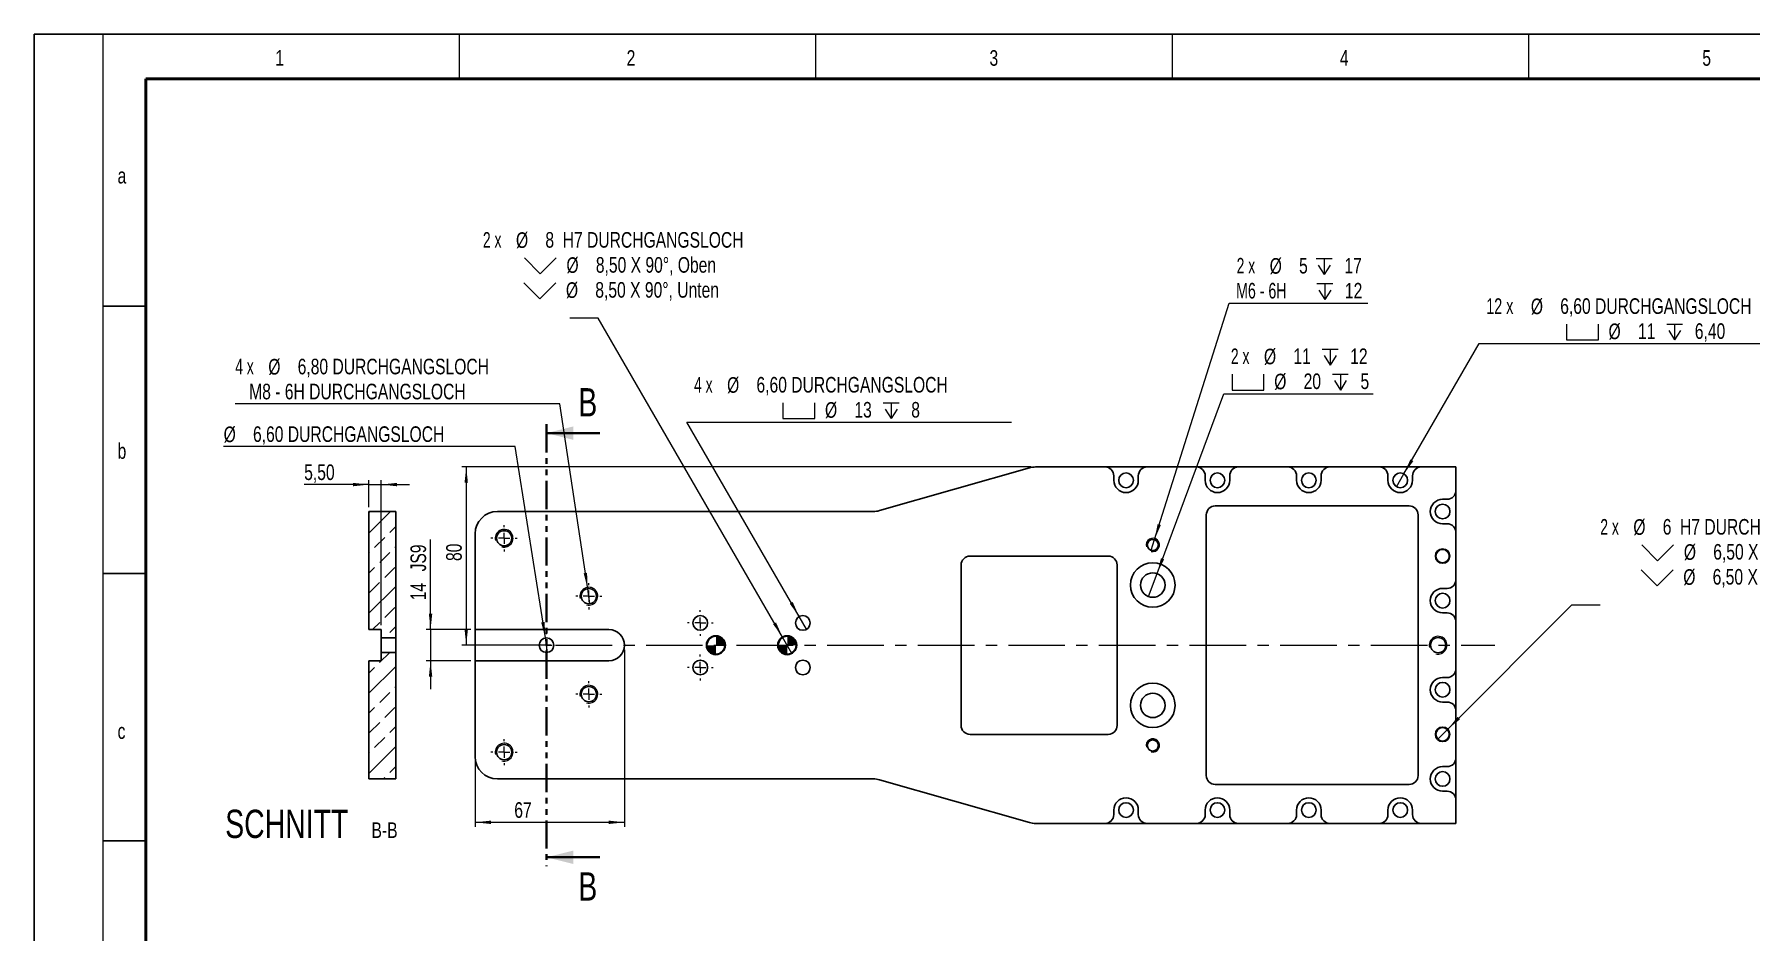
# Model space of a CAD drawing. Header units: millimetres. Extents: x 0 to 594, y 0 to 421.
# Drawn here: x 0 to 385, y 219.1 to 420.5 of the extents above; entities that cross this region are included whole.
import ezdxf

# ---------------------------------------------------------------- set-up
doc = ezdxf.new("R2010")
doc.units = ezdxf.units.MM
doc.linetypes.add('CENTERX2', pattern=[20.32, 12.7, -2.54, 2.54, -2.54])
doc.linetypes.add('PHANTOM', pattern=[12.7, 6.35, -1.27, 1.27, -1.27, 1.27, -1.27])
doc.styles.add('SLDTEXTSTYLE1', font='TXT', dxfattribs={"width": 0.75})
doc.styles.add('SLDTEXTSTYLE2', font='TXT', dxfattribs={"width": 0.678571})
doc.styles.add('SLDTEXTSTYLE4', font='TXT', dxfattribs={"width": 0.666667})
doc.styles.add('SLDTEXTSTYLE5', font='TXT', dxfattribs={"width": 0.6875})
doc.dimstyles.new('SLDDIMSTYLE0', dxfattribs={"dimtxt": 3.5, "dimasz": 3.556, "dimexe": 0, "dimexo": 0.0625, "dimgap": 0.875, "dimtad": 0, "dimtih": 1, "dimtoh": 1, "dimdec": 6, "dimlfac": 2, "dimrnd": 1e-09, "dimzin": 12, "dimdsep": 46, "dimtxsty": 'SLDTEXTSTYLE1', "dimblk1": 'NONE', "dimsah": 1, "dimcen": 0, "dimadec": 0, "dimazin": 3, "dimtfac": 1, "dimtdec": 3, "dimtmove": 0, "dimatfit": 3, "dimldrblk": 'NONE', "dimfxl": 1, "dimfrac": 2, "dimtolj": 1, "dimarcsym": 0})
doc.dimstyles.new('SLDDIMSTYLE1', dxfattribs={"dimtxt": 3.5, "dimasz": 3.556, "dimexe": 0, "dimexo": 0.0625, "dimgap": 0.875, "dimtad": 0, "dimtih": 1, "dimtoh": 1, "dimlfac": 2, "dimrnd": 1e-09, "dimzin": 4, "dimdsep": 46, "dimtxsty": 'SLDTEXTSTYLE1', "dimblk1": 'NONE', "dimsah": 1, "dimcen": 0, "dimadec": 0, "dimazin": 1, "dimtfac": 1, "dimtdec": 3, "dimtmove": 0, "dimatfit": 3, "dimldrblk": 'NONE', "dimfxl": 1, "dimfrac": 2, "dimtolj": 1, "dimtzin": 12, "dimarcsym": 0})
doc.dimstyles.new('SLDDIMSTYLE2', dxfattribs={"dimtxt": 3.5, "dimasz": 3.556, "dimexe": 0, "dimexo": 0.0625, "dimgap": 0.875, "dimtad": 0, "dimtih": 1, "dimtoh": 1, "dimdec": 6, "dimlfac": 2, "dimrnd": 1e-09, "dimzin": 12, "dimdsep": 46, "dimtxsty": 'SLDTEXTSTYLE1', "dimblk1": 'NONE', "dimsah": 1, "dimcen": 0, "dimadec": 0, "dimazin": 3, "dimtfac": 1, "dimtdec": 3, "dimtmove": 0, "dimatfit": 3, "dimldrblk": 'NONE', "dimfxl": 1, "dimfrac": 2, "dimtolj": 1, "dimtzin": 12, "dimarcsym": 0})
doc.dimstyles.new('SLDDIMSTYLE3', dxfattribs={"dimtxt": 3.5, "dimasz": 3.556, "dimexe": 0, "dimexo": 0.0625, "dimgap": 0.875, "dimtad": 0, "dimtih": 1, "dimtoh": 1, "dimdec": 6, "dimlfac": 2, "dimrnd": 1e-09, "dimzin": 12, "dimdsep": 46, "dimtxsty": 'SLDTEXTSTYLE1', "dimblk1": 'NONE', "dimsah": 1, "dimcen": 0, "dimadec": 0, "dimazin": 3, "dimtfac": 1, "dimtdec": 3, "dimtmove": 0, "dimatfit": 3, "dimldrblk": 'NONE', "dimfxl": 1, "dimfrac": 2, "dimtolj": 1, "dimarcsym": 0})
doc.dimstyles.new('SLDDIMSTYLE4', dxfattribs={"dimtxt": 3.5, "dimasz": 3.556, "dimexe": 0, "dimexo": 0.0625, "dimgap": 0.875, "dimtad": 1, "dimlfac": 2, "dimrnd": 1e-09, "dimzin": 12, "dimdsep": 46, "dimtxsty": 'SLDTEXTSTYLE1', "dimsah": 1, "dimcen": 0.09, "dimadec": 0, "dimazin": 3, "dimtfac": 1, "dimtdec": 3, "dimtmove": 0, "dimatfit": 0, "dimfxl": 1, "dimfrac": 2, "dimtolj": 1, "dimarcsym": 0})
doc.dimstyles.new('SLDDIMSTYLE5', dxfattribs={"dimtxt": 3.5, "dimasz": 3.556, "dimexe": 0, "dimexo": 0.0625, "dimgap": 0.875, "dimtad": 1, "dimlfac": 2, "dimrnd": 1e-09, "dimzin": 12, "dimdsep": 46, "dimtxsty": 'SLDTEXTSTYLE1', "dimsah": 1, "dimcen": 0.09, "dimadec": 0, "dimazin": 3, "dimtfac": 1, "dimtdec": 3, "dimtofl": 0, "dimtmove": 0, "dimatfit": 3, "dimfxl": 1, "dimfrac": 2, "dimtolj": 1, "dimtzin": 12, "dimarcsym": 0})
doc.dimstyles.new('SLDDIMSTYLE7', dxfattribs={"dimtxt": 3.5, "dimasz": 3.556, "dimexe": 0, "dimexo": 0.0625, "dimgap": 0.875, "dimtad": 1, "dimlfac": 2, "dimrnd": 1e-09, "dimzin": 12, "dimdsep": 46, "dimtxsty": 'SLDTEXTSTYLE1', "dimsah": 1, "dimcen": 0.09, "dimadec": 0, "dimazin": 3, "dimtfac": 1, "dimtdec": 3, "dimtmove": 0, "dimatfit": 0, "dimfxl": 1, "dimfrac": 2, "dimtolj": 1, "dimtzin": 12, "dimarcsym": 0})
pattern_1 = [(45, (0, 0), (-8.98026, 8.98026), []), (45, (4.49, 0), (-8.98026, 8.98026), [3.175, -1.5875]), (45, (8.98, 0), (-8.98026, 8.98026), [3.175, -1.5875]), (45, (13.47, 0), (-8.98026, 8.98026), [3.175, -1.5875])]

# ---------------------------------------------------------------- blocks, each defined once
blk = doc.blocks.new('SW_SYMBOL_HOLE_SINK')
at = {"color": 0, "linetype": 'Continuous', "lineweight": 18}
for p, q in [((0, 875), (800, 75)), ((800, 75), (1600, 875))]:
    blk.add_line(p, q, dxfattribs=at)
blk = doc.blocks.new('_D')
at = {"color": 7, "linetype": 'Continuous', "lineweight": 0}
for p, q in [((317.03, 264.56), (344.91, 292.45)), ((344.91, 292.45), (351.26, 292.45)), ((314.73, 262.26), (317.03, 264.56))]:
    blk.add_line(p, q, dxfattribs=at)
at = {"color": 7, "linetype": 'Continuous', "lineweight": 18}
blk.add_solid([(317.03, 264.56), (319.82, 266.81), (319.28, 267.35)], dxfattribs=at)
at = {"color": 7, "linetype": 'Continuous', "lineweight": 18, "xscale": 0.0044707031, "yscale": 0.0044707031, "zscale": 0.0044707031}
for p in [(360.55, 302.04), (360.43, 296.43)]:
    blk.add_blockref('SW_SYMBOL_HOLE_SINK', p, dxfattribs=at)
at = {"color": 7, "linetype": 'Continuous', "lineweight": 18, "char_height": 3.5, "attachment_point": 1}
for s, insert, style in [('2 x', (351.26, 311.73), 'SLDTEXTSTYLE4'), ('%%c', (358.67, 311.68), 'SLDTEXTSTYLE1'), ('6', (365.26, 311.73), 'SLDTEXTSTYLE1'), ('H7 DURCHGANGSLOCH', (369.14, 311.73), 'SLDTEXTSTYLE1'), ('%%c', (370, 306.07), 'SLDTEXTSTYLE1'), ('6,50 X 90°, Oben', (376.59, 306.12), 'SLDTEXTSTYLE1'), ('%%c', (369.87, 300.46), 'SLDTEXTSTYLE1'), ('6,50 X 90°, Unten', (376.46, 300.51), 'SLDTEXTSTYLE1')]:
    blk.add_mtext(s, dxfattribs=dict(at, insert=insert, style=style))
blk = doc.blocks.new('_None')
blk = doc.blocks.new('SW_SYMBOL_HOLE_SPOT')
at = {"color": 0, "linetype": 'Continuous', "lineweight": 18}
for p, q in [((0, 875), (0, 75)), ((1600, 75), (1600, 875)), ((0, 75), (1600, 75))]:
    blk.add_line(p, q, dxfattribs=at)
blk = doc.blocks.new('SW_SYMBOL_HOLE_DEPTH')
at = {"color": 0, "linetype": 'Continuous', "lineweight": 18}
for p, q in [((0, 875), (800, 875)), ((400, 875), (400, 75)), ((100, 555), (400, 75)), ((700, 555), (400, 75))]:
    blk.add_line(p, q, dxfattribs=at)
blk = doc.blocks.new('_D_1')
at = {"color": 7, "linetype": 'Continuous', "lineweight": 0}
for p, q in [((307.21, 321.84), (324.09, 351.08)), ((324.09, 351.08), (399.49, 351.08)), ((305.56, 318.98), (307.21, 321.84))]:
    blk.add_line(p, q, dxfattribs=at)
at = {"color": 7, "linetype": 'Continuous', "lineweight": 18}
blk.add_solid([(307.21, 321.84), (309.32, 324.73), (308.66, 325.11)], dxfattribs=at)
at = {"color": 7, "linetype": 'Continuous', "lineweight": 18, "xscale": 0.0044707031, "yscale": 0.0044707031, "zscale": 0.0044707031}
for name, p in [('SW_SYMBOL_HOLE_SPOT', (343.67, 351.57)), ('SW_SYMBOL_HOLE_DEPTH', (366.15, 351.57))]:
    blk.add_blockref(name, p, dxfattribs=at)
at = {"color": 7, "linetype": 'Continuous', "lineweight": 18, "char_height": 3.5, "attachment_point": 1}
for s, insert, style in [('12 x', (325.68, 361.26), 'SLDTEXTSTYLE5'), ('%%c', (335.68, 361.2), 'SLDTEXTSTYLE1'), ('6,60 DURCHGANGSLOCH', (342.27, 361.26), 'SLDTEXTSTYLE1'), ('%%c', (353.11, 355.59), 'SLDTEXTSTYLE1'), ('11', (359.71, 355.65), 'SLDTEXTSTYLE1'), ('6,40', (372.46, 355.65), 'SLDTEXTSTYLE1')]:
    blk.add_mtext(s, dxfattribs=dict(at, insert=insert, style=style))
blk = doc.blocks.new('_D_2')
at = {"color": 7, "linetype": 'Continuous', "lineweight": 0}
for p, q in [((251.26, 307.1), (268, 360.16)), ((268, 360.16), (299.13, 360.16)), ((250.51, 304.72), (251.26, 307.1))]:
    blk.add_line(p, q, dxfattribs=at)
at = {"color": 7, "linetype": 'Continuous', "lineweight": 18}
blk.add_solid([(251.26, 307.1), (252.69, 310.38), (251.97, 310.61)], dxfattribs=at)
at = {"color": 7, "linetype": 'Continuous', "lineweight": 18, "xscale": 0.0044707031, "yscale": 0.0044707031, "zscale": 0.0044707031}
for p in [(287.55, 366.25), (287.66, 360.64)]:
    blk.add_blockref('SW_SYMBOL_HOLE_DEPTH', p, dxfattribs=at)
at = {"color": 7, "linetype": 'Continuous', "lineweight": 18, "char_height": 3.5, "attachment_point": 1}
for s, insert, style in [('2 x', (269.69, 370.33), 'SLDTEXTSTYLE4'), ('%%c', (277.1, 370.28), 'SLDTEXTSTYLE1'), ('5', (283.69, 370.33), 'SLDTEXTSTYLE1'), ('17', (293.87, 370.33), 'SLDTEXTSTYLE1'), ('M6 - 6H', (269.58, 364.72), 'SLDTEXTSTYLE2'), ('12', (293.97, 364.72), 'SLDTEXTSTYLE1')]:
    blk.add_mtext(s, dxfattribs=dict(at, insert=insert, style=style))
blk = doc.blocks.new('_D_3')
at = {"color": 7, "linetype": 'Continuous', "lineweight": 0}
for p, q in [((251.84, 299.49), (266.81, 339.83)), ((266.81, 339.83), (300.31, 339.83)), ((249.93, 294.33), (251.84, 299.49))]:
    blk.add_line(p, q, dxfattribs=at)
at = {"color": 7, "linetype": 'Continuous', "lineweight": 18}
blk.add_solid([(251.84, 299.49), (253.43, 302.69), (252.72, 302.96)], dxfattribs=at)
at = {"color": 7, "linetype": 'Continuous', "lineweight": 18, "xscale": 0.0044707031, "yscale": 0.0044707031, "zscale": 0.0044707031}
for name, p in [('SW_SYMBOL_HOLE_DEPTH', (288.85, 345.93)), ('SW_SYMBOL_HOLE_SPOT', (268.67, 340.32)), ('SW_SYMBOL_HOLE_DEPTH', (291.16, 340.32))]:
    blk.add_blockref(name, p, dxfattribs=at)
at = {"color": 7, "linetype": 'Continuous', "lineweight": 18, "char_height": 3.5, "attachment_point": 1}
for s, insert, style in [('2 x', (268.4, 350.01), 'SLDTEXTSTYLE4'), ('%%c', (275.81, 349.95), 'SLDTEXTSTYLE1'), ('11', (282.4, 350.01), 'SLDTEXTSTYLE1'), ('12', (295.16, 350.01), 'SLDTEXTSTYLE1'), ('%%c', (278.12, 344.34), 'SLDTEXTSTYLE1'), ('20', (284.71, 344.4), 'SLDTEXTSTYLE1'), ('5', (297.47, 344.4), 'SLDTEXTSTYLE1')]:
    blk.add_mtext(s, dxfattribs=dict(at, insert=insert, style=style))
blk = doc.blocks.new('_D_4')
at = {"color": 7, "linetype": 'Continuous', "lineweight": 0}
for p, q in [((171.56, 289.84), (146.39, 333.44)), ((146.39, 333.44), (219.2, 333.44)), ((173.21, 286.98), (171.56, 289.84))]:
    blk.add_line(p, q, dxfattribs=at)
at = {"color": 7, "linetype": 'Continuous', "lineweight": 18}
blk.add_solid([(171.56, 289.84), (170.11, 293.11), (169.45, 292.73)], dxfattribs=at)
at = {"color": 7, "linetype": 'Continuous', "lineweight": 18, "xscale": 0.0044707031, "yscale": 0.0044707031, "zscale": 0.0044707031}
for name, p in [('SW_SYMBOL_HOLE_SPOT', (167.91, 333.92)), ('SW_SYMBOL_HOLE_DEPTH', (190.39, 333.92))]:
    blk.add_blockref(name, p, dxfattribs=at)
at = {"color": 7, "linetype": 'Continuous', "lineweight": 18, "char_height": 3.5, "attachment_point": 1}
for s, insert, style in [('4 x', (147.98, 343.61), 'SLDTEXTSTYLE4'), ('%%c', (155.39, 343.56), 'SLDTEXTSTYLE1'), ('6,60 DURCHGANGSLOCH', (161.98, 343.61), 'SLDTEXTSTYLE1'), ('%%c', (177.35, 337.95), 'SLDTEXTSTYLE1'), ('13', (183.94, 338), 'SLDTEXTSTYLE1'), ('8', (196.7, 338), 'SLDTEXTSTYLE1')]:
    blk.add_mtext(s, dxfattribs=dict(at, insert=insert, style=style))
blk = doc.blocks.new('_D_5')
at = {"color": 7, "linetype": 'Continuous', "lineweight": 0}
for p, q in [((126.44, 356.83), (120.09, 356.83)), ((167.82, 285.25), (126.44, 356.83)), ((169.95, 281.57), (167.82, 285.25))]:
    blk.add_line(p, q, dxfattribs=at)
at = {"color": 7, "linetype": 'Continuous', "lineweight": 18}
blk.add_solid([(167.82, 285.25), (166.37, 288.52), (165.71, 288.14)], dxfattribs=at)
at = {"color": 7, "linetype": 'Continuous', "lineweight": 18, "xscale": 0.0044707031, "yscale": 0.0044707031, "zscale": 0.0044707031}
for p in [(109.92, 366.43), (109.8, 360.82)]:
    blk.add_blockref('SW_SYMBOL_HOLE_SINK', p, dxfattribs=at)
at = {"color": 7, "linetype": 'Continuous', "lineweight": 18, "char_height": 3.5, "attachment_point": 1}
for s, insert, style in [('2 x', (100.62, 376.12), 'SLDTEXTSTYLE4'), ('%%c', (108.04, 376.07), 'SLDTEXTSTYLE1'), ('8', (114.63, 376.12), 'SLDTEXTSTYLE1'), ('H7 DURCHGANGSLOCH', (118.51, 376.12), 'SLDTEXTSTYLE1'), ('%%c', (119.36, 370.46), 'SLDTEXTSTYLE1'), ('8,50 X 90°, Oben', (125.95, 370.51), 'SLDTEXTSTYLE1'), ('%%c', (119.24, 364.85), 'SLDTEXTSTYLE1'), ('8,50 X 90°, Unten', (125.83, 364.9), 'SLDTEXTSTYLE1')]:
    blk.add_mtext(s, dxfattribs=dict(at, insert=insert, style=style))
blk = doc.blocks.new('_D_6')
at = {"color": 7, "linetype": 'Continuous', "lineweight": 0}
for p, q in [((107.86, 327.97), (42.46, 327.97)), ((114.63, 285.04), (107.86, 327.97)), ((115.14, 281.78), (114.63, 285.04))]:
    blk.add_line(p, q, dxfattribs=at)
at = {"color": 7, "linetype": 'Continuous', "lineweight": 18}
blk.add_solid([(114.63, 285.04), (114.45, 288.61), (113.7, 288.5)], dxfattribs=at)
at = {"color": 7, "linetype": 'Continuous', "lineweight": 18, "char_height": 3.5, "attachment_point": 1, "style": 'SLDTEXTSTYLE1'}
for s, insert in [('%%c', (42.46, 332.48)), ('6,60 DURCHGANGSLOCH', (49.05, 332.53))]:
    blk.add_mtext(s, dxfattribs=dict(at, insert=insert))
blk = doc.blocks.new('_D_7')
at = {"color": 7, "linetype": 'Continuous', "lineweight": 0}
for p, q in [((117.87, 337.58), (45.06, 337.58)), ((124.13, 296.09), (117.87, 337.58)), ((124.64, 292.73), (124.13, 296.09))]:
    blk.add_line(p, q, dxfattribs=at)
at = {"color": 7, "linetype": 'Continuous', "lineweight": 18}
blk.add_solid([(124.13, 296.09), (123.98, 299.67), (123.22, 299.55)], dxfattribs=at)
at = {"color": 7, "linetype": 'Continuous', "lineweight": 18, "char_height": 3.5, "attachment_point": 1}
for s, insert, style in [('4 x', (45.06, 347.7), 'SLDTEXTSTYLE4'), ('%%c', (52.48, 347.65), 'SLDTEXTSTYLE1'), ('6,80 DURCHGANGSLOCH', (59.07, 347.7), 'SLDTEXTSTYLE1'), ('M8 - 6H DURCHGANGSLOCH', (48.19, 342.09), 'SLDTEXTSTYLE1')]:
    blk.add_mtext(s, dxfattribs=dict(at, insert=insert, style=style))
blk = doc.blocks.new('_D_8')
at = {"color": 7, "linetype": 'Continuous', "lineweight": 0}
for p, q in [((88.88, 286.91), (88.88, 307.11)), ((97.88, 286.91), (87.88, 286.91)), ((88.88, 286.91), (88.88, 279.91)), ((97.88, 279.91), (87.88, 279.91)), ((88.88, 279.91), (88.88, 273.56))]:
    blk.add_line(p, q, dxfattribs=at)
at = {"color": 7, "linetype": 'Continuous', "lineweight": 18}
for points in [[(88.88, 286.91), (89.26, 290.47), (88.5, 290.47)], [(88.88, 279.91), (88.5, 276.36), (89.26, 276.36)]]:
    blk.add_solid(points, dxfattribs=at)
at = {"color": 7, "linetype": 'Continuous', "lineweight": 18, "char_height": 3.5, "attachment_point": 1, "rotation": 90, "style": 'SLDTEXTSTYLE1'}
for s, insert in [('JS9', (84.37, 299.97)), ('14', (84.37, 293.49))]:
    blk.add_mtext(s, dxfattribs=dict(at, insert=insert))
blk = doc.blocks.new('_D_9')
at = {"color": 7, "linetype": 'Continuous', "lineweight": 0}
for p, q in [((223.58, 323.41), (95.88, 323.41)), ((96.88, 323.41), (96.88, 283.41)), ((115.88, 283.41), (95.88, 283.41))]:
    blk.add_line(p, q, dxfattribs=at)
at = {"color": 7, "linetype": 'Continuous', "lineweight": 18}
for points in [[(96.88, 323.41), (96.5, 319.86), (97.26, 319.86)], [(96.88, 283.41), (97.26, 286.97), (96.5, 286.97)]]:
    blk.add_solid(points, dxfattribs=at)
at = {"color": 7, "linetype": 'Continuous', "lineweight": 18, "insert": (92.37, 302.31), "char_height": 3.5, "attachment_point": 1, "rotation": 90, "style": 'SLDTEXTSTYLE1'}
blk.add_mtext('80', dxfattribs=at)
blk = doc.blocks.new('_D_10')
at = {"color": 7, "linetype": 'Continuous', "lineweight": 0}
for p, q in [((132.38, 282.41), (132.38, 242.67)), ((98.88, 257.41), (98.88, 242.67)), ((98.88, 243.67), (132.38, 243.67))]:
    blk.add_line(p, q, dxfattribs=at)
at = {"color": 7, "linetype": 'Continuous', "lineweight": 18}
for points in [[(98.88, 243.67), (102.44, 243.29), (102.44, 244.05)], [(132.38, 243.67), (128.83, 244.05), (128.83, 243.29)]]:
    blk.add_solid(points, dxfattribs=at)
at = {"color": 7, "linetype": 'Continuous', "lineweight": 18, "insert": (107.66, 248.18), "char_height": 3.5, "attachment_point": 1, "style": 'SLDTEXTSTYLE1'}
blk.add_mtext('67', dxfattribs=at)
blk = doc.blocks.new('SW_CENTERMARKSYMBOL_0')
at = {"color": 0, "linetype": 'Continuous', "lineweight": 18}
for p, q in [((-2.5, 0), (-2.9, 0)), ((0, 0), (-1.25, 0)), ((0, 2.5), (0, 2.9)), ((0, 0), (0, 1.25)), ((0, 0), (0, -1.25)), ((0, 0), (1.25, 0)), ((2.5, 0), (2.9, 0)), ((0, -2.5), (0, -2.9))]:
    blk.add_line(p, q, dxfattribs=at)
blk = doc.blocks.new('SW_CENTERMARKSYMBOL_1')
at = {"color": 0, "linetype": 'Continuous', "lineweight": 18}
for p, q in [((-2.5, 0), (-2.95, 0)), ((0, 0), (-1.25, 0)), ((0, 2.5), (0, 2.95)), ((0, 0), (0, 1.25)), ((0, 0), (0, -1.25)), ((0, 0), (1.25, 0)), ((2.5, 0), (2.95, 0)), ((0, -2.5), (0, -2.95))]:
    blk.add_line(p, q, dxfattribs=at)
blk = doc.blocks.new('SW_CENTERMARKSYMBOL_2')
at = {"color": 0, "linetype": 'Continuous', "lineweight": 18}
for p, q in [((-2.5, 0), (-2.95, 0)), ((0, 0), (-1.25, 0)), ((0, 2.5), (0, 2.95)), ((0, 0), (0, 1.25)), ((0, 0), (0, -1.25)), ((0, 0), (1.25, 0)), ((2.5, 0), (2.95, 0)), ((0, -2.5), (0, -2.95))]:
    blk.add_line(p, q, dxfattribs=at)
blk = doc.blocks.new('SW_CENTERMARKSYMBOL_3')
at = {"color": 0, "linetype": 'Continuous', "lineweight": 18}
for p, q in [((-2.5, 0), (-2.95, 0)), ((0, 0), (-1.25, 0)), ((0, 2.5), (0, 2.95)), ((0, 0), (0, 1.25)), ((0, 0), (0, -1.25)), ((0, 0), (1.25, 0)), ((2.5, 0), (2.95, 0)), ((0, -2.5), (0, -2.95))]:
    blk.add_line(p, q, dxfattribs=at)
blk = doc.blocks.new('SW_CENTERMARKSYMBOL_4')
at = {"color": 0, "linetype": 'Continuous', "lineweight": 18}
for p, q in [((-2.5, 0), (-2.95, 0)), ((0, 0), (-1.25, 0)), ((0, 2.5), (0, 2.95)), ((0, 0), (0, 1.25)), ((0, 0), (0, -1.25)), ((0, 0), (1.25, 0)), ((2.5, 0), (2.95, 0)), ((0, -2.5), (0, -2.95))]:
    blk.add_line(p, q, dxfattribs=at)
blk = doc.blocks.new('SW_CENTERMARKSYMBOL_5')
at = {"color": 0, "linetype": 'Continuous', "lineweight": 18}
for p, q in [((-2.5, 0), (-2.9, 0)), ((0, 0), (-1.25, 0)), ((0, 2.5), (0, 2.9)), ((0, 0), (0, 1.25)), ((0, 0), (0, -1.25)), ((0, 0), (1.25, 0)), ((2.5, 0), (2.9, 0)), ((0, -2.5), (0, -2.9))]:
    blk.add_line(p, q, dxfattribs=at)
blk = doc.blocks.new('SW_CENTERMARKSYMBOL_6')
at = {"color": 0, "linetype": 'Continuous', "lineweight": 18}
for p, q in [((-2.5, 0), (-2.9, 0)), ((0, 0), (-1.25, 0)), ((0, 2.5), (0, 2.9)), ((0, 0), (0, 1.25)), ((0, 0), (0, -1.25)), ((0, 0), (1.25, 0)), ((2.5, 0), (2.9, 0)), ((0, -2.5), (0, -2.9))]:
    blk.add_line(p, q, dxfattribs=at)
blk = doc.blocks.new('SW_DOWELSYMBOL_0')
at = {"linetype": 'Continuous', "lineweight": 0}
h = blk.add_hatch(color=0, dxfattribs=at)
edge = h.paths.add_edge_path(flags=0)
edge.add_arc((0, 0), 2.12, 180, 270)
edge.add_line((0, -2.12), (0, 0))
edge.add_line((0, 0), (-2.12, 0))
h = blk.add_hatch(color=0, dxfattribs=at)
edge = h.paths.add_edge_path(flags=0)
edge.add_arc((0, 0), 2.12, 0, 90)
edge.add_line((0, 2.12), (0, 0))
edge.add_line((0, 0), (2.12, 0))
at = {"color": 0, "linetype": 'Continuous', "lineweight": 0}
blk.add_circle((0, 0), 2.12, dxfattribs=at)
blk = doc.blocks.new('SW_DOWELSYMBOL_1')
at = {"linetype": 'Continuous', "lineweight": 0}
h = blk.add_hatch(color=0, dxfattribs=at)
edge = h.paths.add_edge_path(flags=0)
edge.add_arc((0, 0), 2.12, 180, 270)
edge.add_line((0, -2.12), (0, 0))
edge.add_line((0, 0), (-2.12, 0))
h = blk.add_hatch(color=0, dxfattribs=at)
edge = h.paths.add_edge_path(flags=0)
edge.add_arc((0, 0), 2.12, 0, 90)
edge.add_line((0, 2.12), (0, 0))
edge.add_line((0, 0), (2.12, 0))
at = {"color": 0, "linetype": 'Continuous', "lineweight": 0}
blk.add_circle((0, 0), 2.12, dxfattribs=at)
blk = doc.blocks.new('_D_55')
at = {"color": 7, "linetype": 'Continuous', "lineweight": 0}
for p, q in [((75.05, 314.41), (75.05, 320.46)), ((77.8, 287.91), (77.8, 320.46)), ((75.05, 319.46), (60.53, 319.46)), ((75.05, 319.46), (77.8, 319.46)), ((77.8, 319.46), (84.15, 319.46))]:
    blk.add_line(p, q, dxfattribs=at)
at = {"color": 7, "linetype": 'Continuous', "lineweight": 18}
for points in [[(75.05, 319.46), (71.5, 319.84), (71.5, 319.08)], [(77.8, 319.46), (81.36, 319.08), (81.36, 319.84)]]:
    blk.add_solid(points, dxfattribs=at)
at = {"color": 7, "linetype": 'Continuous', "lineweight": 18, "insert": (60.53, 323.98), "char_height": 3.5, "attachment_point": 1, "style": 'SLDTEXTSTYLE1'}
blk.add_mtext('5,50', dxfattribs=at)
blk = doc.blocks.new('SW_NOTE_0_7')
at = {"color": 0, "linetype": 'Continuous', "lineweight": 0, "attachment_point": 2, "style": 'SLDTEXTSTYLE1'}
for s, insert, char_height in [('SCHNITT', (16.07, 8.19), 6.35), ('B-B', (38.01, 5.35), 3.5)]:
    blk.add_mtext(s, dxfattribs=dict(at, insert=insert, char_height=char_height))

msp = doc.modelspace()

# ---------------------------------------------------------------- hatches: boundary and pattern name
at = {"linetype": 'Continuous', "lineweight": 18}
h = msp.add_hatch(dxfattribs=at)
h.set_pattern_fill('DIN 201 Leichtmetall und Aluminiumlegierung', style=0, pattern_type=2)
h.set_pattern_definition(pattern_1)
h.paths.add_polyline_path([(75.05194437, 313.41247116), (75.05194437, 286.91247116), (77.80194437, 286.91247116), (77.80194437, 285.06247116), (81.05194437, 285.06247116), (81.05194437, 313.41247116)], flags=0)
h = msp.add_hatch(dxfattribs=at)
h.set_pattern_fill('DIN 201 Leichtmetall und Aluminiumlegierung', style=0, pattern_type=2)
h.set_pattern_definition(pattern_1)
h.paths.add_polyline_path([(77.80194437, 281.76247116), (77.80194437, 279.91247116), (75.05194437, 279.91247116), (75.05194437, 253.41247116), (81.05194437, 253.41247116), (81.05194437, 281.76247116)], flags=0)

# ---------------------------------------------------------------- linework, layer by layer
at = {"color": 7, "linetype": 'Continuous', "lineweight": 25}
for p, q in [((0.00016781, 0.00007943), (0.00016781, 420.50007943)), ((0.00016781, 420.50007943), (593.9620406, 420.50007943)), ((15.3346271, 359.50007943), (25.00016781, 359.50007943)), ((240.13334413, 323.41247116), (224.58361885, 323.41247116)), ((249.63334413, 323.41247116), (240.13334413, 323.41247116)), ((260.63334413, 323.41247116), (249.63334413, 323.41247116)), ((270.13334413, 323.41247116), (260.63334413, 323.41247116)), ((281.13334413, 323.41247116), (270.13334413, 323.41247116)), ((290.63334413, 323.41247116), (281.13334413, 323.41247116)), ((301.63334413, 323.41247116), (290.63334413, 323.41247116)), ((311.13334413, 323.41247116), (301.63334413, 323.41247116)), ((318.88334413, 323.41247116), (311.13334413, 323.41247116)), ((318.88334413, 318.16247116), (318.88334413, 323.41247116)), ((223.21001321, 323.2200909), (189.55667504, 313.60485142)), ((242.13334413, 321.41247116), (242.13334413, 320.41247116)), ((247.63334413, 320.41247116), (247.63334413, 321.41247116)), ((262.63334413, 321.41247116), (262.63334413, 320.41247116)), ((268.13334413, 320.41247116), (268.13334413, 321.41247116)), ((283.13334413, 321.41247116), (283.13334413, 320.41247116)), ((288.63334413, 320.41247116), (288.63334413, 321.41247116)), ((303.63334413, 321.41247116), (303.63334413, 320.41247116)), ((309.13334413, 320.41247116), (309.13334413, 321.41247116)), ((316.88334413, 316.16247116), (315.88334413, 316.16247116)), ((318.88334413, 308.66247116), (318.88334413, 318.16247116)), ((75.05194437, 313.41247116), (75.05194437, 286.91247116)), ((81.05194437, 313.41247116), (75.05194437, 313.41247116)), ((81.05194437, 313.41247116), (81.05194437, 285.06247116)), ((188.1830694, 313.41247116), (103.88334413, 313.41247116)), ((262.88334413, 254.16247116), (262.88334413, 312.66247116)), ((264.88334413, 314.66247116), (308.38334413, 314.66247116)), ((310.38334413, 312.66247116), (310.38334413, 254.16247116)), ((98.88334413, 308.41247116), (98.88334413, 286.91247116)), ((315.88334413, 310.66247116), (316.88334413, 310.66247116)), ((318.88334413, 298.16247116), (318.88334413, 308.66247116)), ((207.88334413, 265.41247116), (207.88334413, 301.41247116)), ((209.88334413, 303.41247116), (240.88334413, 303.41247116)), ((242.88334413, 301.41247116), (242.88334413, 265.41247116)), ((15.3346271, 299.50007943), (25.00016781, 299.50007943)), ((318.88334413, 288.66247116), (318.88334413, 298.16247116)), ((316.88334413, 296.16247116), (315.88334413, 296.16247116)), ((315.88334413, 290.66247116), (316.88334413, 290.66247116)), ((75.05194437, 286.91247116), (77.80194437, 286.91247116)), ((77.80194437, 285.06247116), (77.80194437, 286.91247116)), ((77.80194437, 285.06247116), (81.05194437, 285.06247116)), ((77.80194437, 285.06247116), (77.80194437, 281.76247116)), ((81.05194437, 281.76247116), (81.05194437, 285.06247116)), ((128.88334413, 286.91247116), (98.88334413, 286.91247116)), ((98.88334413, 286.91247116), (98.88334413, 279.91247116)), ((318.88334413, 278.16247116), (318.88334413, 288.66247116)), ((81.05194437, 281.76247116), (77.80194437, 281.76247116)), ((77.80194437, 279.91247116), (77.80194437, 281.76247116)), ((81.05194437, 281.76247116), (81.05194437, 253.41247116)), ((75.05194437, 279.91247116), (75.05194437, 253.41247116)), ((77.80194437, 279.91247116), (75.05194437, 279.91247116)), ((98.88334413, 279.91247116), (98.88334413, 258.41247116)), ((98.88334413, 279.91247116), (128.88334413, 279.91247116)), ((318.88334413, 268.66247116), (318.88334413, 278.16247116)), ((316.88334413, 276.16247116), (315.88334413, 276.16247116)), ((315.88334413, 270.66247116), (316.88334413, 270.66247116)), ((318.88334413, 258.16247116), (318.88334413, 268.66247116)), ((240.88334413, 263.41247116), (209.88334413, 263.41247116)), ((318.88334413, 248.66247116), (318.88334413, 258.16247116)), ((316.88334413, 256.16247116), (315.88334413, 256.16247116)), ((75.05194437, 253.41247116), (81.05194437, 253.41247116)), ((103.88334413, 253.41247116), (188.1830694, 253.41247116)), ((189.55667504, 253.2200909), (223.21001321, 243.60485142)), ((308.38334413, 252.16247116), (264.88334413, 252.16247116)), ((315.88334413, 250.66247116), (316.88334413, 250.66247116)), ((242.13334413, 246.41247116), (242.13334413, 245.41247116)), ((247.63334413, 245.41247116), (247.63334413, 246.41247116)), ((262.63334413, 246.41247116), (262.63334413, 245.41247116)), ((268.13334413, 245.41247116), (268.13334413, 246.41247116)), ((283.13334413, 246.41247116), (283.13334413, 245.41247116)), ((288.63334413, 245.41247116), (288.63334413, 246.41247116)), ((303.63334413, 246.41247116), (303.63334413, 245.41247116)), ((309.13334413, 245.41247116), (309.13334413, 246.41247116)), ((318.88334413, 243.41247116), (318.88334413, 248.66247116)), ((224.58361885, 243.41247116), (240.13334413, 243.41247116)), ((240.13334413, 243.41247116), (249.63334413, 243.41247116)), ((249.63334413, 243.41247116), (260.63334413, 243.41247116)), ((260.63334413, 243.41247116), (270.13334413, 243.41247116)), ((270.13334413, 243.41247116), (281.13334413, 243.41247116)), ((281.13334413, 243.41247116), (290.63334413, 243.41247116)), ((290.63334413, 243.41247116), (301.63334413, 243.41247116)), ((301.63334413, 243.41247116), (311.13334413, 243.41247116)), ((311.13334413, 243.41247116), (318.88334413, 243.41247116)), ((15.3346271, 239.50007943), (25.00016781, 239.50007943))]:
    msp.add_line(p, q, dxfattribs=at)
at = {"color": 7, "linetype": 'Continuous', "lineweight": 18}
for p, q in [((15.3346271, 420.50007943), (15.3346271, 0.00007943)), ((95.29645144, 420.50007943), (95.29645144, 410.50007943)), ((175.25827577, 420.50007943), (175.25827577, 410.50007943)), ((255.22010011, 420.50007943), (255.22010011, 410.50007943)), ((335.18192445, 420.50007943), (335.18192445, 410.50007943))]:
    msp.add_line(p, q, dxfattribs=at)
at = {"color": 7, "linetype": 'Continuous', "lineweight": 50}
for p, q in [((25.00016781, 10.00007943), (25.00016781, 410.50007943)), ((25.00016781, 410.50007943), (583.9620406, 410.50007943))]:
    msp.add_line(p, q, dxfattribs=at)
at = {"color": 7, "linetype": 'PHANTOM', "lineweight": 35}
msp.add_line((114.88334413, 333.01247116), (114.88334413, 233.81247116), dxfattribs=at)
at = {"color": 7, "linetype": 'Continuous', "lineweight": 35}
for p, q in [((126.88334413, 331.01247116), (114.88334413, 331.01247116)), ((126.88334413, 235.81247116), (114.88334413, 235.81247116))]:
    msp.add_line(p, q, dxfattribs=at)
at = {"color": 7, "linetype": 'CENTERX2', "lineweight": 18}
msp.add_line((116.88334413, 283.41247116), (327.58823611, 283.41247116), dxfattribs=at)
at = {"color": 7, "linetype": 'Continuous', "lineweight": 25}
for centre, radius in [((244.88334413, 320.41247116), 1.65), ((265.38334413, 320.41247116), 1.65), ((285.88334413, 320.41247116), 1.65), ((306.38334413, 320.41247116), 1.65), ((315.88334413, 313.41247116), 1.65), ((105.38334413, 307.41247116), 1.7), ((250.88334413, 305.91247116), 1.25), ((315.88334413, 303.41247116), 1.625), ((315.88334413, 303.41247116), 1.5), ((250.88334413, 296.91247116), 5), ((250.88334413, 296.91247116), 2.75), ((124.38334413, 294.41247116), 1.7), ((315.88334413, 293.41247116), 1.65), ((149.38334413, 288.41247116), 1.65), ((172.38334413, 288.41247116), 1.65), ((114.88334413, 283.41247116), 1.65), ((152.88334413, 283.41247116), 2.125), ((152.88334413, 283.41247116), 2), ((168.88334413, 283.41247116), 2.125), ((168.88334413, 283.41247116), 2), ((314.88334413, 283.41247116), 1.7), ((149.38334413, 278.41247116), 1.65), ((172.38334413, 278.41247116), 1.65), ((124.38334413, 272.41247116), 1.7), ((250.88334413, 269.91247116), 5), ((315.88334413, 273.41247116), 1.65), ((250.88334413, 269.91247116), 2.75), ((250.88334413, 260.91247116), 1.25), ((315.88334413, 263.41247116), 1.625), ((315.88334413, 263.41247116), 1.5), ((105.38334413, 259.41247116), 1.7), ((315.88334413, 253.41247116), 1.65), ((244.88334413, 246.41247116), 1.65), ((265.38334413, 246.41247116), 1.65), ((285.88334413, 246.41247116), 1.65), ((306.38334413, 246.41247116), 1.65)]:
    msp.add_circle(centre, radius, dxfattribs=at)
for centre, radius, start, end in [((224.58361885, 318.41247116), 5, 90, 105.9453959009), ((240.13334413, 321.41247116), 2, 0, 90), ((249.63334413, 321.41247116), 2, 90, 180), ((260.63334413, 321.41247116), 2, 0, 90), ((270.13334413, 321.41247116), 2, 90, 180), ((281.13334413, 321.41247116), 2, 0, 90), ((290.63334413, 321.41247116), 2, 90, 180), ((301.63334413, 321.41247116), 2, 0, 90), ((311.13334413, 321.41247116), 2, 90, 180), ((244.88334413, 320.41247116), 2.75, 180, 0), ((265.38334413, 320.41247116), 2.75, 180, 360), ((285.88334413, 320.41247116), 2.75, 180, 360), ((306.38334413, 320.41247116), 2.75, 180, 360), ((315.88334413, 313.41247116), 2.75, 90, 270), ((316.88334413, 318.16247116), 2, 270, 0), ((103.88334413, 308.41247116), 5, 90, 180), ((188.1830694, 318.41247116), 5, 270, 285.9453959009), ((264.88334413, 312.66247116), 2, 90, 180), ((308.38334413, 312.66247116), 2, 0, 90), ((316.88334413, 308.66247116), 2, 0, 90), ((209.88334413, 301.41247116), 2, 90, 180), ((240.88334413, 301.41247116), 2, 0, 90), ((316.88334413, 298.16247116), 2, 270, 0), ((315.88334413, 293.41247116), 2.75, 90, 270), ((316.88334413, 288.66247116), 2, 0, 90), ((128.88334413, 283.41247116), 3.5, 270, 90), ((316.88334413, 278.16247116), 2, 270, 0), ((315.88334413, 273.41247116), 2.75, 90, 270), ((316.88334413, 268.66247116), 2, 0, 90), ((209.88334413, 265.41247116), 2, 180, 270), ((240.88334413, 265.41247116), 2, 270, 0), ((103.88334413, 258.41247116), 5, 180, 270), ((316.88334413, 258.16247116), 2, 270, 0), ((264.88334413, 254.16247116), 2, 180, 270), ((308.38334413, 254.16247116), 2, 270, 0), ((315.88334413, 253.41247116), 2.75, 90, 270), ((188.1830694, 248.41247116), 5, 74.0546040991, 90), ((316.88334413, 248.66247116), 2, 0, 90), ((244.88334413, 246.41247116), 2.75, 0, 180), ((265.38334413, 246.41247116), 2.75, 0, 180), ((285.88334413, 246.41247116), 2.75, 0, 180), ((306.38334413, 246.41247116), 2.75, 0, 180), ((224.58361885, 248.41247116), 5, 254.0546040991, 270), ((240.13334413, 245.41247116), 2, 270, 0), ((249.63334413, 245.41247116), 2, 180, 270), ((260.63334413, 245.41247116), 2, 270, 0), ((270.13334413, 245.41247116), 2, 180, 270), ((281.13334413, 245.41247116), 2, 270, 0), ((290.63334413, 245.41247116), 2, 180, 270), ((301.63334413, 245.41247116), 2, 270, 0), ((311.13334413, 245.41247116), 2, 180, 270)]:
    msp.add_arc(centre, radius, start, end, dxfattribs=at)
at = {"color": 7, "linetype": 'Continuous', "lineweight": 18}
for centre, radius in [((105.38334413, 307.41247116), 2), ((250.88334413, 305.91247116), 1.5), ((124.38334413, 294.41247116), 2), ((314.88334413, 283.41247116), 2), ((124.38334413, 272.41247116), 2), ((250.88334413, 260.91247116), 1.5), ((105.38334413, 259.41247116), 2)]:
    msp.add_arc(centre, radius, 255, 195, dxfattribs=at)
at = {"color": 7, "linetype": 'Continuous', "lineweight": 35}
for points in [[(114.88334413, 331.01247116), (120.88334413, 329.51247116), (120.88334413, 332.51247116)], [(114.88334413, 235.81247116), (120.88334413, 234.31247116), (120.88334413, 237.31247116)]]:
    msp.add_solid(points, dxfattribs=at)

# ---------------------------------------------------------------- block references
at = {"color": 7, "linetype": 'Continuous', "lineweight": 0}
for name, p in [('SW_CENTERMARKSYMBOL_4', (105.38334413, 307.41247116)), ('SW_CENTERMARKSYMBOL_2', (124.38334413, 294.41247116)), ('SW_CENTERMARKSYMBOL_5', (149.38334413, 288.41247116)), ('SW_CENTERMARKSYMBOL_0', (114.88334413, 283.41247116)), ('SW_DOWELSYMBOL_0', (152.88334413, 283.41247116)), ('SW_DOWELSYMBOL_1', (168.88334413, 283.41247116)), ('SW_CENTERMARKSYMBOL_6', (149.38334413, 278.41247116)), ('SW_CENTERMARKSYMBOL_1', (124.38334413, 272.41247116)), ('SW_CENTERMARKSYMBOL_3', (105.38334413, 259.41247116)), ('SW_NOTE_0_7', (40.54809552, 238.30955053))]:
    msp.add_blockref(name, p, dxfattribs=at)

# ---------------------------------------------------------------- texts
at = {"color": 7, "linetype": 'Continuous', "lineweight": 0, "char_height": 3.5, "attachment_point": 1, "style": 'SLDTEXTSTYLE1'}
for s, insert in [('1', (54.0415715, 416.94451184)), ('2', (132.85539515, 416.94451184)), ('3', (214.2522239, 416.94451184)), ('4', (292.83247811, 416.94451184)), ('5', (374.1416541, 416.94451184)), ('a', (18.6747776, 390.52557853)), ('b', (18.6747776, 328.73963754)), ('c', (18.6747776, 265.88226405))]:
    msp.add_mtext(s, dxfattribs=dict(at, insert=insert))
at = {"color": 7, "linetype": 'Continuous', "char_height": 6.35, "attachment_point": 1, "style": 'SLDTEXTSTYLE1'}
for insert in [(122.02422991, 341.09696448), (122.02422991, 232.45433488)]:
    msp.add_mtext('B', dxfattribs=dict(at, insert=insert))

# ---------------------------------------------------------------- dimensions: what is measured, and where the dimension line sits
at = {"color": 7, "linetype": 'Continuous', "lineweight": 18}
for p1, p2, text, dimstyle, picture, middle in [((169.94692338, 281.5727907), (167.81976488, 285.25215162), '2 x <> DURCHGANGSLOCH\\P{\\fGDT;w}%%c 8.50 X 90°, Oben\\P{\\fGDT;w}%%c 8.50 X 90°, Unten', 'SLDDIMSTYLE3', '_D_5', (136.53762893, 368.74947494)), ((250.50730154, 304.72037554), (251.25938671, 307.10456678), '2 x <> {\\fGDT;x} 17\\PM6 - 6H {\\fGDT;x} 12\\P', 'SLDDIMSTYLE2', '_D_2', (284.35470322, 365.76803715)), ((305.55834413, 318.98352924), (307.20834413, 321.84141308), '12 x <> DURCHGANGSLOCH\\P{\\fGDT;v}%%c 11 {\\fGDT;x} 6.40\\P', 'SLDDIMSTYLE1', '_D_1', (362.58276874, 356.69114784)), ((124.63680686, 292.73147246), (124.12988139, 296.09346986), '4 x <> DURCHGANGSLOCH\\PM8 - 6H DURCHGANGSLOCH\\P', 'SLDDIMSTYLE1', '_D_7', (80.67464118, 343.16445811)), ((249.92662354, 294.33425749), (251.84006471, 299.49068483), '2 x <> {\\fGDT;x} 12\\P{\\fGDT;v}%%c 20 {\\fGDT;x} 5\\P', 'SLDDIMSTYLE2', '_D_3', (284.35470322, 345.44009089)), ((173.20834413, 286.98352924), (171.55834413, 289.84141308), '4 x <> DURCHGANGSLOCH\\P{\\fGDT;v}%%c 13 {\\fGDT;x} 8\\P', 'SLDDIMSTYLE1', '_D_4', (183.58724233, 339.04813236)), ((115.14041627, 281.78262027), (114.62627198, 285.04232205), '<> DURCHGANGSLOCH\\P', 'SLDDIMSTYLE1', '_D_6', (74.36286052, 330.77169748)), ((314.73457759, 262.26314073), (317.03211066, 264.56180159), '2 x <> DURCHGANGSLOCH\\P{\\fGDT;w}%%c 6.50 X 90°, Oben\\P{\\fGDT;w}%%c 6.50 X 90°, Unten', 'SLDDIMSTYLE0', '_D', (387.16894797, 304.36311942))]:
    dim = msp.add_diameter_dim_2p(p1=p1, p2=p2, text=text, dimstyle=dimstyle, dxfattribs=at)
    dim.commit()
    dim.dimension.update_dxf_attribs({"geometry": picture, "text_midpoint": middle, "dimtype": 163})
for base, p1, p2, dimstyle, picture, middle in [((77.80194437, 319.46380494), (75.05194437, 313.41247116), (77.80194437, 286.91247116), 'SLDDIMSTYLE7', '_D_55', (65.05194437, 319.46380494)), ((132.38334413, 243.6708815), (98.88334413, 258.41247116), (132.38334413, 283.41247116), 'SLDDIMSTYLE5', '_D_10', (110.24515206, 243.6708815))]:
    dim = msp.add_linear_dim(base=base, p1=p1, p2=p2, dimstyle=dimstyle, dxfattribs=at)
    dim.commit()
    dim.dimension.update_dxf_attribs({"geometry": picture, "text_midpoint": middle, "dimtype": 160})
dim = msp.add_linear_dim(base=(96.88334413, 283.41247116), p1=(224.58361885, 323.41247116), p2=(116.88334413, 283.41247116), angle=90, dimstyle='SLDDIMSTYLE5', dxfattribs=at)
dim.commit()
dim.dimension.update_dxf_attribs({"geometry": '_D_9', "text_midpoint": (96.88334413, 304.89366183), "dimtype": 160})
dim = msp.add_linear_dim(base=(88.88334413, 279.91247116), p1=(98.88334413, 286.91247116), p2=(98.88334413, 279.91247116), angle=90, text='<>JS9', dimstyle='SLDDIMSTYLE4', dxfattribs=at)
dim.commit()
dim.dimension.update_dxf_attribs({"geometry": '_D_8', "text_midpoint": (88.88334413, 300.30174476), "dimtype": 160})

doc.saveas('drawing.dxf')
